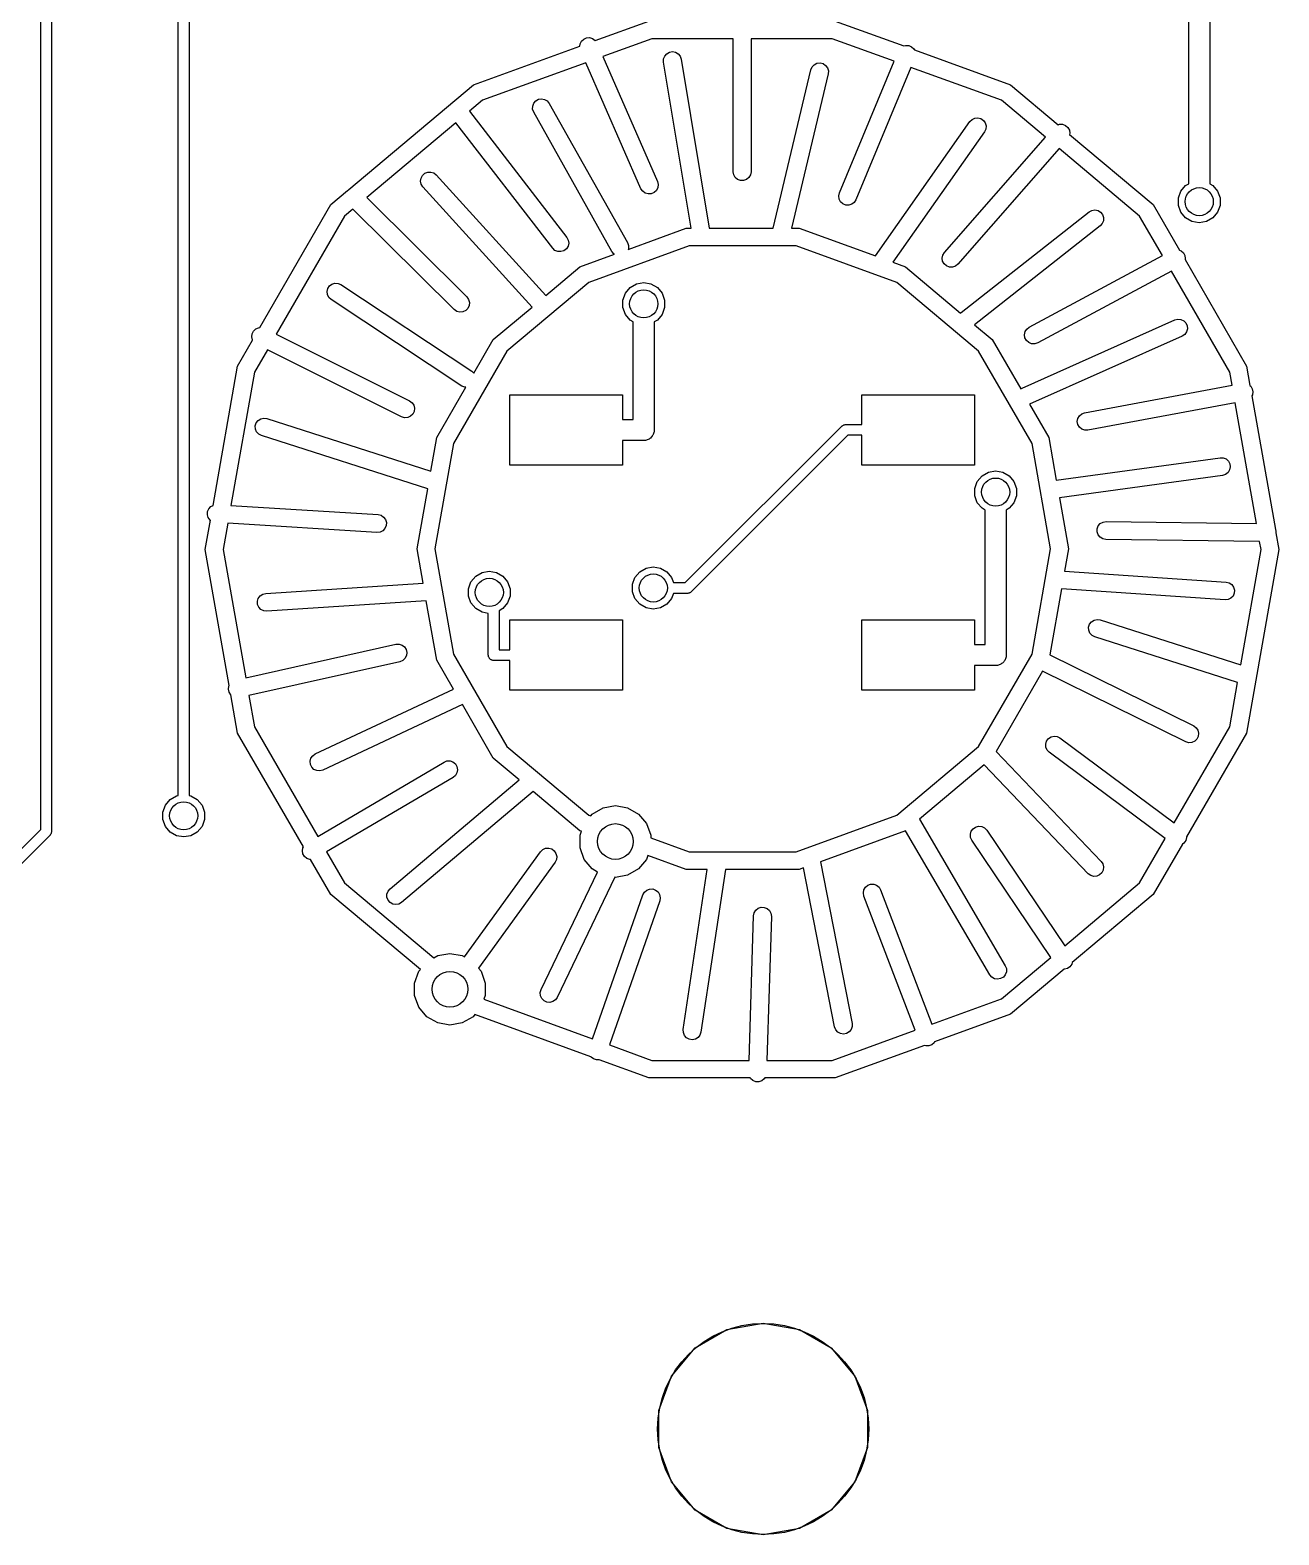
# Model space of a CAD drawing. Extents: x 0 to 100, y -163 to 0.
# Drawn here: x 77.08 to 94.83, y -76.51 to -55.12 of the extents above; entities that cross this region are included whole.
import ezdxf

# ---------------------------------------------------------------- set-up
doc = ezdxf.new("R2010")
doc.units = 0
doc.header["$MEASUREMENT"] = 0
doc.layers.add('BLACK', color=7, linetype='CONTINUOUS')

msp = doc.modelspace()

# ---------------------------------------------------------------- linework, layer by layer
at = {"layer": 'Black'}
for p, q in [((77.2351, -66.4777), (77.2351, -36.9825)), ((77.3875, -37.0141), (77.3875, -66.5093)), ((93.5454, -57.2995), (93.5454, -51.6534)), ((93.8454, -51.7155), (93.8454, -57.2995)), ((79.1905, -65.9966), (79.1905, -51.7648)), ((79.3429, -51.7964), (79.3429, -65.9966)), ((85.1143, -55.2659), (85.8756, -54.9889)), ((88.5244, -54.9889), (89.4963, -55.3426)), ((83.3865, -55.8948), (84.8946, -55.3459)), ((84.8946, -55.3459), (84.8982, -55.3141)), ((84.8982, -55.3141), (84.9178, -55.2746)), ((84.9178, -55.2746), (84.9497, -55.2442)), ((84.9497, -55.2442), (84.9902, -55.2266)), ((84.9902, -55.2266), (85.0342, -55.2238)), ((85.0342, -55.2238), (85.0765, -55.2363)), ((85.0765, -55.2363), (85.112, -55.2624)), ((85.112, -55.2624), (85.1143, -55.2659)), ((85.9197, -55.239), (85.2211, -55.4933)), ((87.073, -55.239), (85.9197, -55.239)), ((87.073, -57.13), (87.073, -55.239)), ((88.4803, -55.239), (87.327, -55.239)), ((87.327, -55.239), (87.327, -57.13)), ((89.361, -55.5596), (88.4803, -55.239)), ((89.4963, -55.3426), (89.5236, -55.3341)), ((89.5236, -55.3341), (89.5677, -55.336)), ((89.5677, -55.336), (89.6084, -55.353)), ((89.6084, -55.353), (89.6409, -55.3828)), ((89.6409, -55.3828), (89.6488, -55.3981)), ((84.982, -55.5803), (83.5135, -56.1148)), ((85.7636, -57.3708), (84.982, -55.5803)), ((85.2211, -55.4933), (85.9964, -57.2692)), ((86.0847, -55.5708), (86.0852, -55.5267)), ((86.4769, -57.9333), (86.0847, -55.5708)), ((86.0852, -55.5267), (86.1007, -55.4854)), ((86.1007, -55.4854), (86.1293, -55.4519)), ((86.1293, -55.4519), (86.1678, -55.4302)), ((86.1678, -55.4302), (86.2113, -55.423)), ((86.2113, -55.423), (86.2546, -55.4311)), ((86.2546, -55.4311), (86.2926, -55.4535)), ((86.2926, -55.4535), (86.3206, -55.4876)), ((86.3206, -55.4876), (86.3353, -55.5292)), ((86.3353, -55.5292), (86.7343, -57.9333)), ((88.1939, -55.6402), (88.2241, -55.6081)), ((88.2241, -55.6081), (88.2636, -55.5883)), ((88.2636, -55.5883), (88.3074, -55.5832)), ((88.3074, -55.5832), (88.3503, -55.5934)), ((88.3503, -55.5934), (88.3871, -55.6176)), ((88.5827, -57.4312), (89.361, -55.5596)), ((89.6488, -55.3981), (91.0135, -55.8948)), ((87.6429, -57.9333), (88.1764, -55.6807)), ((88.4236, -55.7393), (87.9039, -57.9333)), ((88.1764, -55.6807), (88.1939, -55.6402)), ((88.3871, -55.6176), (88.4135, -55.653)), ((88.4135, -55.653), (88.4261, -55.6952)), ((88.4261, -55.6952), (88.4236, -55.7393)), ((89.6, -55.6465), (88.8173, -57.5288)), ((90.8865, -56.1148), (89.6, -55.6465)), ((81.6121, -57.3837), (83.3865, -55.8948)), ((91.0135, -55.8948), (91.6892, -56.4618)), ((83.5135, -56.1148), (83.3283, -56.2702)), ((84.2247, -56.2405), (84.2252, -56.1964)), ((84.2392, -56.2821), (84.2247, -56.2405)), ((84.2252, -56.1964), (84.2408, -56.1551)), ((84.2408, -56.1551), (84.2696, -56.1217)), ((84.2696, -56.1217), (84.3081, -56.1001)), ((84.3081, -56.1001), (84.3516, -56.093)), ((84.3516, -56.093), (84.3949, -56.1012)), ((84.3949, -56.1012), (84.4329, -56.1238)), ((84.4329, -56.1238), (84.4608, -56.1579)), ((84.4608, -56.1579), (85.5708, -58.1379)), ((91.5102, -56.6381), (90.8865, -56.1148)), ((83.1335, -56.4336), (81.8668, -57.4965)), ((84.5094, -58.2176), (83.1335, -56.4336)), ((83.3283, -56.2702), (84.7106, -58.0624)), ((85.3492, -58.2621), (84.2392, -56.2821)), ((89.096, -58.3271), (90.436, -56.4171)), ((90.436, -56.4171), (90.4673, -56.3859)), ((90.4673, -56.3859), (90.5072, -56.3673)), ((90.5072, -56.3673), (90.5512, -56.3635)), ((90.5512, -56.3635), (90.5938, -56.3749)), ((90.5938, -56.3749), (90.6299, -56.4003)), ((90.6299, -56.4003), (90.6551, -56.4364)), ((90.6551, -56.4364), (90.6665, -56.479)), ((91.6892, -56.4618), (91.7106, -56.4545)), ((91.7106, -56.4545), (91.7547, -56.4554)), ((91.7547, -56.4554), (91.7958, -56.4714)), ((90.644, -56.5629), (89.3431, -58.4172)), ((90.0745, -58.2763), (91.5102, -56.6381)), ((90.6626, -56.523), (90.644, -56.5629)), ((90.6665, -56.479), (90.6626, -56.523)), ((91.7958, -56.4714), (91.829, -56.5005)), ((91.829, -56.5005), (91.8502, -56.5391)), ((91.8502, -56.5391), (91.857, -56.5827)), ((91.857, -56.5827), (91.8536, -56.5997)), ((91.8536, -56.5997), (93.0426, -57.5975)), ((91.7048, -56.8014), (90.2655, -58.4437)), ((92.848, -57.7607), (91.7048, -56.8014)), ((82.6331, -57.2649), (82.6391, -57.2212)), ((82.6424, -57.308), (82.6331, -57.2649)), ((82.6391, -57.2212), (82.6596, -57.1822)), ((82.6659, -57.3453), (82.6424, -57.308)), ((82.6596, -57.1822), (82.6923, -57.1525)), ((82.6923, -57.1525), (82.7331, -57.1359)), ((82.7331, -57.1359), (82.7772, -57.1342)), ((82.7772, -57.1342), (82.8192, -57.1476)), ((82.8192, -57.1476), (82.8541, -57.1747)), ((82.8541, -57.1747), (84.4105, -58.8907)), ((85.9964, -57.2692), (86.0068, -57.3121)), ((86.0068, -57.3121), (86.0018, -57.3559)), ((87.0807, -57.1734), (87.073, -57.13)), ((87.1027, -57.2116), (87.0807, -57.1734)), ((87.1365, -57.24), (87.1027, -57.2116)), ((87.1779, -57.2551), (87.1365, -57.24)), ((87.2221, -57.2551), (87.1779, -57.2551)), ((87.2635, -57.24), (87.2221, -57.2551)), ((87.2973, -57.2116), (87.2635, -57.24)), ((87.3193, -57.1734), (87.2973, -57.2116)), ((87.327, -57.13), (87.3193, -57.1734)), ((93.5018, -57.3246), (93.5454, -57.2995)), ((93.8454, -57.2995), (93.889, -57.3246)), ((81.3574, -57.5975), (81.5952, -57.3979)), ((81.5952, -57.3979), (81.6068, -57.3862)), ((81.6068, -57.3862), (81.6121, -57.3837)), ((81.8668, -57.4965), (83.2895, -58.9099)), ((84.2158, -59.0541), (82.6659, -57.3453)), ((85.788, -57.4076), (85.7636, -57.3708)), ((85.8235, -57.4337), (85.788, -57.4076)), ((85.8658, -57.4462), (85.8235, -57.4337)), ((85.9098, -57.4434), (85.8658, -57.4462)), ((85.9502, -57.4258), (85.9098, -57.4434)), ((85.9822, -57.3954), (85.9502, -57.4258)), ((86.0018, -57.3559), (85.9822, -57.3954)), ((88.5731, -57.4743), (88.5827, -57.4312)), ((88.5788, -57.518), (88.5731, -57.4743)), ((88.5991, -57.5572), (88.5788, -57.518)), ((88.8173, -57.5288), (88.7935, -57.5659)), ((93.3988, -57.503), (93.4346, -57.4047)), ((93.3988, -57.6076), (93.3988, -57.503)), ((93.4346, -57.4047), (93.5018, -57.3246)), ((93.889, -57.3246), (93.9562, -57.4047)), ((93.9562, -57.4047), (93.992, -57.503)), ((93.992, -57.503), (93.992, -57.6076)), ((80.3482, -59.3454), (81.3574, -57.5975)), ((81.6714, -57.6605), (81.552, -57.7607)), ((83.1105, -59.0901), (81.6714, -57.6605)), ((88.6316, -57.587), (88.5991, -57.5572)), ((88.6723, -57.604), (88.6316, -57.587)), ((88.7164, -57.6059), (88.6723, -57.604)), ((88.7585, -57.5927), (88.7164, -57.6059)), ((88.7935, -57.5659), (88.7585, -57.5927)), ((90.3115, -59.1301), (92.1315, -57.7001)), ((92.1315, -57.7001), (92.1704, -57.6793)), ((92.1704, -57.6793), (92.2141, -57.6731)), ((92.2141, -57.6731), (92.2573, -57.6821)), ((92.2573, -57.6821), (92.2947, -57.7054)), ((92.2947, -57.7054), (92.322, -57.7401)), ((92.322, -57.7401), (92.3357, -57.782)), ((93.0426, -57.5975), (93.4156, -58.2436)), ((93.4346, -57.7059), (93.3988, -57.6076)), ((93.5018, -57.786), (93.4346, -57.7059)), ((93.9562, -57.7059), (93.889, -57.786)), ((93.992, -57.6076), (93.9562, -57.7059)), ((81.552, -57.7607), (80.5828, -59.4394)), ((85.5809, -58.2338), (86.4065, -57.9333)), ((86.4065, -57.9333), (86.4769, -57.9333)), ((86.7343, -57.9333), (87.6429, -57.9333)), ((87.9039, -57.9333), (88.0135, -57.9333)), ((88.0135, -57.9333), (89.0959, -58.3273)), ((92.2885, -57.8999), (90.5017, -59.3037)), ((92.3179, -57.867), (92.2885, -57.8999)), ((92.3343, -57.8261), (92.3179, -57.867)), ((92.3357, -57.782), (92.3343, -57.8261)), ((93.1721, -58.3221), (92.848, -57.7607)), ((93.5924, -57.8383), (93.5018, -57.786)), ((93.6954, -57.8564), (93.5924, -57.8383)), ((93.7984, -57.8383), (93.6954, -57.8564)), ((93.889, -57.786), (93.7984, -57.8383)), ((84.7106, -58.0624), (84.731, -58.1015)), ((84.7369, -58.1452), (84.7275, -58.1883)), ((84.731, -58.1015), (84.7369, -58.1452)), ((85.5708, -58.1379), (85.5853, -58.1795)), ((84.542, -58.2473), (84.5094, -58.2176)), ((84.5828, -58.2641), (84.542, -58.2473)), ((84.6269, -58.2659), (84.5828, -58.2641)), ((84.6689, -58.2525), (84.6269, -58.2659)), ((84.7038, -58.2256), (84.6689, -58.2525)), ((84.7275, -58.1883), (84.7038, -58.2256)), ((84.8965, -58.4829), (85.3894, -58.3035)), ((86.4506, -58.1834), (85.0235, -58.7029)), ((85.3771, -58.2962), (85.3492, -58.2621)), ((85.3894, -58.3035), (85.3771, -58.2962)), ((85.5848, -58.2236), (85.5809, -58.2338)), ((85.5853, -58.1795), (85.5848, -58.2236)), ((87.9694, -58.1834), (86.4506, -58.1834)), ((89.3965, -58.7029), (87.9694, -58.1834)), ((89.0959, -58.3273), (89.096, -58.3271)), ((90.043, -58.3573), (90.0516, -58.314)), ((90.0498, -58.4009), (90.043, -58.3573)), ((90.0516, -58.314), (90.0745, -58.2763)), ((91.2799, -59.3381), (93.1721, -58.3221)), ((93.4156, -58.2436), (93.4369, -58.252)), ((93.4369, -58.252), (93.4698, -58.2814)), ((93.4698, -58.2814), (93.4906, -58.3203)), ((93.4906, -58.3203), (93.4969, -58.3639)), ((93.4969, -58.3639), (93.4938, -58.3789)), ((93.4938, -58.3789), (94.367, -59.8914)), ((84.4105, -58.8907), (84.8965, -58.4829)), ((89.3431, -58.4172), (89.5235, -58.4829)), ((89.5235, -58.4829), (90.3044, -59.1381)), ((90.071, -58.4395), (90.0498, -58.4009)), ((90.1041, -58.4686), (90.071, -58.4395)), ((90.1453, -58.4846), (90.1041, -58.4686)), ((90.1894, -58.4855), (90.1453, -58.4846)), ((90.2311, -58.4713), (90.1894, -58.4855)), ((90.2655, -58.4437), (90.2311, -58.4713)), ((93.2992, -58.5422), (91.4001, -59.5619)), ((94.1284, -59.9783), (93.2992, -58.5422)), ((81.3032, -58.8323), (81.3135, -58.7894)), ((81.3135, -58.7894), (81.3378, -58.7526)), ((81.3378, -58.7526), (81.3733, -58.7264)), ((81.3733, -58.7264), (81.4156, -58.7138)), ((81.4156, -58.7138), (81.4596, -58.7165)), ((81.4596, -58.7165), (81.5001, -58.7341)), ((81.5001, -58.7341), (83.3601, -59.9641)), ((85.0235, -58.7029), (83.8601, -59.6791)), ((85.5419, -58.857), (85.6091, -58.7769)), ((85.6091, -58.7769), (85.6997, -58.7246)), ((85.6997, -58.7246), (85.8027, -58.7065)), ((85.8027, -58.7065), (85.9057, -58.7246)), ((85.9057, -58.7246), (85.9963, -58.7769)), ((85.9963, -58.7769), (86.0635, -58.857)), ((90.5599, -59.6791), (89.3965, -58.7029)), ((81.3082, -58.8761), (81.3032, -58.8323)), ((81.3279, -58.9156), (81.3082, -58.8761)), ((81.3599, -58.9459), (81.3279, -58.9156)), ((83.2199, -60.1759), (81.3599, -58.9459)), ((83.2895, -58.9099), (83.3149, -58.9459)), ((83.3228, -59.0325), (83.3043, -59.0725)), ((83.3149, -58.9459), (83.3265, -58.9885)), ((83.3265, -58.9885), (83.3228, -59.0325)), ((85.5061, -58.9553), (85.5419, -58.857)), ((85.5061, -59.0599), (85.5061, -58.9553)), ((86.0635, -58.857), (86.0993, -58.9553)), ((86.0993, -58.9553), (86.0993, -59.0599)), ((83.1467, -59.1153), (83.1105, -59.0901)), ((83.1893, -59.1266), (83.1467, -59.1153)), ((83.2333, -59.1226), (83.1893, -59.1266)), ((83.2732, -59.1038), (83.2333, -59.1226)), ((83.3043, -59.0725), (83.2732, -59.1038)), ((83.6655, -59.5158), (84.2158, -59.0541)), ((85.5419, -59.1582), (85.5061, -59.0599)), ((85.6091, -59.2383), (85.5419, -59.1582)), ((85.6527, -59.2634), (85.6091, -59.2383)), ((85.9963, -59.2383), (85.9527, -59.2634)), ((86.0635, -59.1582), (85.9963, -59.2383)), ((86.0993, -59.0599), (86.0635, -59.1582)), ((90.3044, -59.1381), (90.3115, -59.1301)), ((91.1782, -60.2041), (93.3482, -59.2341)), ((93.3482, -59.2341), (93.391, -59.2233)), ((93.391, -59.2233), (93.4348, -59.2279)), ((93.4348, -59.2279), (93.4745, -59.2471)), ((93.4745, -59.2471), (93.5052, -59.2788)), ((80.2332, -59.4776), (80.2383, -59.4338)), ((80.2383, -59.4338), (80.258, -59.3943)), ((80.258, -59.3943), (80.29, -59.364)), ((80.29, -59.364), (80.3305, -59.3465)), ((80.3305, -59.3465), (80.3482, -59.3454)), ((80.5828, -59.4394), (82.4768, -60.3864)), ((85.6527, -60.65), (85.6527, -59.2634)), ((85.9527, -59.2634), (85.9527, -60.8)), ((90.5017, -59.3037), (90.7545, -59.5158)), ((91.2131, -59.4461), (91.2221, -59.4029)), ((91.2194, -59.4897), (91.2131, -59.4461)), ((91.2221, -59.4029), (91.2453, -59.3654)), ((91.2453, -59.3654), (91.2799, -59.3381)), ((93.4884, -59.4412), (93.4518, -59.4659)), ((93.5142, -59.4055), (93.4884, -59.4412)), ((93.5052, -59.2788), (93.5232, -59.3191)), ((93.5263, -59.3631), (93.5142, -59.4055)), ((93.5232, -59.3191), (93.5263, -59.3631)), ((80.033, -59.8914), (80.2454, -59.5234)), ((80.2435, -59.5205), (80.2332, -59.4776)), ((80.2454, -59.5234), (80.2435, -59.5205)), ((80.4555, -59.6598), (80.2716, -59.9783)), ((82.3632, -60.6136), (80.4555, -59.6598)), ((83.3902, -59.9927), (83.6655, -59.5158)), ((90.7545, -59.5158), (91.1592, -60.2169)), ((91.2402, -59.5286), (91.2194, -59.4897)), ((91.2731, -59.558), (91.2402, -59.5286)), ((91.3141, -59.5743), (91.2731, -59.558)), ((93.4518, -59.4659), (91.2849, -60.4346)), ((91.3582, -59.5757), (91.3141, -59.5743)), ((91.4001, -59.5619), (91.3582, -59.5757)), ((83.8601, -59.6791), (83.1007, -60.9943)), ((91.3193, -60.9943), (90.5599, -59.6791)), ((79.6835, -61.8734), (80.033, -59.8914)), ((80.2716, -59.9783), (79.9371, -61.8754)), ((83.3601, -59.9641), (83.3902, -59.9927)), ((94.1608, -60.1625), (94.1284, -59.9783)), ((94.367, -59.8914), (94.4159, -60.1687)), ((82.862, -60.9075), (83.2738, -60.1943)), ((83.2604, -60.1935), (83.2199, -60.1759)), ((83.2738, -60.1943), (83.2604, -60.1935)), ((83.9, -61.3), (83.9, -60.3)), ((83.9, -60.3), (85.5, -60.3)), ((85.5, -60.3), (85.5, -60.65)), ((88.9, -60.7238), (88.9, -60.3)), ((88.9, -60.3), (90.5, -60.3)), ((90.5, -60.3), (90.5, -61.3)), ((91.1592, -60.2169), (91.1782, -60.2041)), ((92.0666, -60.5552), (94.1608, -60.1625)), ((94.4159, -60.1687), (94.4264, -60.1773)), ((94.4264, -60.1773), (94.4489, -60.2153)), ((94.4498, -60.3021), (94.4419, -60.3161)), ((94.4419, -60.3161), (94.7767, -62.2149)), ((94.4489, -60.2153), (94.457, -60.2586)), ((94.457, -60.2586), (94.4498, -60.3021)), ((82.4768, -60.3864), (82.5122, -60.4127)), ((82.5122, -60.4127), (82.5365, -60.4495)), ((82.5365, -60.4495), (82.5468, -60.4924)), ((82.5468, -60.4924), (82.5417, -60.5362)), ((91.2849, -60.4346), (91.558, -60.9075)), ((94.2049, -60.4127), (92.1134, -60.8048)), ((94.5079, -62.131), (94.2049, -60.4127)), ((80.2842, -60.7428), (80.2976, -60.7008)), ((80.2859, -60.7869), (80.2842, -60.7428)), ((80.2976, -60.7008), (80.3247, -60.6659)), ((80.3247, -60.6659), (80.362, -60.6424)), ((80.362, -60.6424), (80.4051, -60.6331)), ((80.4051, -60.6331), (80.4488, -60.6391)), ((80.4488, -60.6391), (82.7777, -61.3859)), ((82.4055, -60.6262), (82.3632, -60.6136)), ((82.4495, -60.6235), (82.4055, -60.6262)), ((82.49, -60.606), (82.4495, -60.6235)), ((82.522, -60.5757), (82.49, -60.606)), ((82.5417, -60.5362), (82.522, -60.5757)), ((85.5, -60.65), (85.6527, -60.65)), ((88.6172, -60.7461), (88.62, -60.7442)), ((88.62, -60.7442), (88.6221, -60.7416)), ((88.6221, -60.7416), (88.6307, -60.7366)), ((88.6307, -60.7366), (88.6389, -60.7309)), ((88.6389, -60.7309), (88.6421, -60.7301)), ((88.6421, -60.7301), (88.645, -60.7284)), ((88.645, -60.7284), (88.6548, -60.7267)), ((88.6548, -60.7267), (88.6645, -60.7241)), ((88.6645, -60.7241), (88.6678, -60.7244)), ((88.6678, -60.7244), (88.6711, -60.7238)), ((88.6711, -60.7238), (88.9, -60.7238)), ((91.963, -60.6814), (91.9702, -60.6379)), ((91.9711, -60.7247), (91.963, -60.6814)), ((91.9702, -60.6379), (91.9918, -60.5994)), ((91.9936, -60.7627), (91.9711, -60.7247)), ((91.9918, -60.5994), (92.0253, -60.5707)), ((92.0253, -60.5707), (92.0666, -60.5552)), ((80.3026, -60.8277), (80.2859, -60.7869)), ((80.3322, -60.8604), (80.3026, -60.8277)), ((80.3712, -60.8809), (80.3322, -60.8604)), ((82.7332, -61.6384), (80.3712, -60.8809)), ((82.7777, -61.3859), (82.862, -60.9075)), ((85.8027, -60.95), (85.5, -60.95)), ((85.5, -60.95), (85.5, -61.3)), ((85.8156, -60.9477), (85.8027, -60.95)), ((85.8287, -60.9477), (85.8156, -60.9477)), ((85.8411, -60.9432), (85.8287, -60.9477)), ((85.854, -60.941), (85.8411, -60.9432)), ((85.8654, -60.9344), (85.854, -60.941)), ((85.8777, -60.9299), (85.8654, -60.9344)), ((85.8878, -60.9215), (85.8777, -60.9299)), ((85.8991, -60.9149), (85.8878, -60.9215)), ((85.9076, -60.9049), (85.8991, -60.9149)), ((85.9176, -60.8964), (85.9076, -60.9049)), ((85.9242, -60.8851), (85.9176, -60.8964)), ((85.9326, -60.875), (85.9242, -60.8851)), ((85.9371, -60.8627), (85.9326, -60.875)), ((85.9437, -60.8513), (85.9371, -60.8627)), ((85.9459, -60.8384), (85.9437, -60.8513)), ((85.9504, -60.826), (85.9459, -60.8384)), ((85.9527, -60.8), (85.9504, -60.8129)), ((85.9504, -60.8129), (85.9504, -60.826)), ((86.393, -62.9703), (88.6172, -60.7461)), ((88.7027, -60.8762), (86.4785, -63.1004)), ((88.9, -60.8762), (88.7027, -60.8762)), ((88.9, -61.3), (88.9, -60.8762)), ((91.558, -60.9075), (91.6646, -61.5125)), ((92.0277, -60.7907), (91.9936, -60.7627)), ((92.0693, -60.8053), (92.0277, -60.7907)), ((92.1134, -60.8048), (92.0693, -60.8053)), ((83.1007, -60.9943), (82.837, -62.49)), ((91.583, -62.49), (91.3193, -60.9943)), ((85.5, -61.3), (83.9, -61.3)), ((90.5, -61.3), (88.9, -61.3)), ((90.6997, -61.4005), (90.8027, -61.3824)), ((90.8027, -61.3824), (90.9057, -61.4005)), ((91.6646, -61.5125), (93.9928, -61.1942)), ((93.9928, -61.1942), (94.0369, -61.1959)), ((94.0369, -61.1959), (94.0777, -61.2125)), ((94.0777, -61.2125), (94.1104, -61.2422)), ((94.1276, -61.368), (94.1041, -61.4053)), ((94.1104, -61.2422), (94.1309, -61.2812)), ((94.1369, -61.3249), (94.1276, -61.368)), ((94.1309, -61.2812), (94.1369, -61.3249)), ((90.5061, -61.6312), (90.5419, -61.5329)), ((90.5419, -61.5329), (90.6091, -61.4528)), ((90.6091, -61.4528), (90.6997, -61.4005)), ((90.9057, -61.4005), (90.9963, -61.4528)), ((90.9963, -61.4528), (91.0635, -61.5329)), ((91.0635, -61.5329), (91.0993, -61.6312)), ((94.0272, -61.4458), (91.7088, -61.7629)), ((94.0692, -61.4324), (94.0272, -61.4458)), ((94.1041, -61.4053), (94.0692, -61.4324)), ((82.583, -62.49), (82.7332, -61.6384)), ((90.5061, -61.7358), (90.5061, -61.6312)), ((90.5419, -61.8341), (90.5061, -61.7358)), ((91.0993, -61.7358), (91.0635, -61.8341)), ((91.0993, -61.6312), (91.0993, -61.7358)), ((91.7088, -61.7629), (91.837, -62.49)), ((79.6038, -62.0044), (79.6065, -61.9604)), ((79.6163, -62.0467), (79.6038, -62.0044)), ((79.6065, -61.9604), (79.6241, -61.9199)), ((79.6241, -61.9199), (79.6545, -61.8879)), ((79.6545, -61.8879), (79.6835, -61.8734)), ((79.9371, -61.8754), (82.0277, -62.0032)), ((82.0277, -62.0032), (82.0706, -62.0135)), ((82.0706, -62.0135), (82.1074, -62.0379)), ((90.6091, -61.9142), (90.5419, -61.8341)), ((90.6527, -61.9393), (90.6091, -61.9142)), ((90.6527, -63.85), (90.6527, -61.9393)), ((90.9963, -61.9142), (90.9527, -61.9393)), ((90.9527, -61.9393), (90.9527, -64)), ((91.0635, -61.8341), (90.9963, -61.9142)), ((79.573, -62.5), (79.6463, -62.0846)), ((79.6426, -62.0821), (79.6163, -62.0467)), ((79.6463, -62.0846), (79.6426, -62.0821)), ((79.8927, -62.1272), (79.827, -62.5)), ((82.0122, -62.2568), (79.8927, -62.1272)), ((82.0955, -62.2321), (82.0561, -62.2518)), ((82.1259, -62.2001), (82.0955, -62.2321)), ((82.1074, -62.0379), (82.1337, -62.0733)), ((82.1435, -62.1596), (82.1259, -62.2001)), ((82.1337, -62.0733), (82.1462, -62.1156)), ((82.1462, -62.1156), (82.1435, -62.1596)), ((92.2447, -62.2504), (92.2452, -62.2063)), ((92.2452, -62.2063), (92.2609, -62.1651)), ((92.2609, -62.1651), (92.2896, -62.1317)), ((92.2896, -62.1317), (92.3281, -62.1101)), ((92.3281, -62.1101), (92.3717, -62.103)), ((92.3717, -62.103), (94.5079, -62.131)), ((94.7767, -62.2149), (94.7853, -62.2396)), ((94.7853, -62.2396), (94.7851, -62.2621)), ((82.0561, -62.2518), (82.0122, -62.2568)), ((92.2592, -62.2921), (92.2447, -62.2504)), ((92.2871, -62.3262), (92.2592, -62.2921)), ((92.325, -62.3488), (92.2871, -62.3262)), ((92.3683, -62.357), (92.325, -62.3488)), ((94.5528, -62.3856), (92.3683, -62.357)), ((94.573, -62.5), (94.5528, -62.3856)), ((94.7851, -62.2621), (94.827, -62.5)), ((79.9138, -64.4325), (79.573, -62.5)), ((79.827, -62.5), (80.1485, -64.3234)), ((82.6689, -62.9774), (82.583, -62.49)), ((82.837, -62.49), (83.1007, -63.9857)), ((91.3193, -63.9857), (91.583, -62.49)), ((91.837, -62.49), (91.781, -62.8075)), ((94.284, -64.139), (94.573, -62.5)), ((94.827, -62.5), (94.367, -65.1086)), ((83.348, -62.9582), (83.4152, -62.8781)), ((83.4152, -62.8781), (83.5058, -62.8258)), ((83.5058, -62.8258), (83.6088, -62.8077)), ((83.6088, -62.8077), (83.7118, -62.8258)), ((83.7118, -62.8258), (83.8024, -62.8781)), ((83.8024, -62.8781), (83.8696, -62.9582)), ((85.6781, -62.8959), (85.7453, -62.8158)), ((85.7453, -62.8158), (85.8359, -62.7635)), ((85.8359, -62.7635), (85.9389, -62.7454)), ((85.9389, -62.7454), (86.0419, -62.7635)), ((86.0419, -62.7635), (86.1325, -62.8158)), ((86.1325, -62.8158), (86.1997, -62.8959)), ((91.781, -62.8075), (94.0786, -62.9633)), ((80.4317, -63.1233), (82.6689, -62.9774)), ((83.3122, -63.0565), (83.348, -62.9582)), ((83.3122, -63.1611), (83.3122, -63.0565)), ((83.8696, -62.9582), (83.9054, -63.0565)), ((83.9054, -63.0565), (83.9054, -63.1611)), ((85.6423, -62.9942), (85.6781, -62.8959)), ((85.6423, -63.0988), (85.6423, -62.9942)), ((86.1997, -62.8959), (86.2268, -62.9703)), ((86.2268, -62.9703), (86.393, -62.9703)), ((91.7367, -63.0591), (91.5711, -63.998)), ((94.0614, -63.2167), (91.7367, -63.0591)), ((94.0786, -62.9633), (94.1214, -62.9739)), ((94.1214, -62.9739), (94.158, -62.9985)), ((94.158, -62.9985), (94.184, -63.0341)), ((94.184, -63.0341), (94.1963, -63.0765)), ((94.1963, -63.0765), (94.1933, -63.1205)), ((80.3138, -63.2361), (80.3261, -63.1938)), ((80.3166, -63.2801), (80.3138, -63.2361)), ((80.3344, -63.3205), (80.3166, -63.2801)), ((80.3261, -63.1938), (80.3522, -63.1582)), ((80.3522, -63.1582), (80.3889, -63.1337)), ((80.3889, -63.1337), (80.4317, -63.1233)), ((82.7133, -63.229), (80.4483, -63.3767)), ((82.862, -64.0725), (82.7133, -63.229)), ((83.348, -63.2594), (83.3122, -63.1611)), ((83.4152, -63.3395), (83.348, -63.2594)), ((83.8696, -63.2594), (83.8024, -63.3395)), ((83.9054, -63.1611), (83.8696, -63.2594)), ((85.6781, -63.1971), (85.6423, -63.0988)), ((85.7453, -63.2772), (85.6781, -63.1971)), ((85.8359, -63.3295), (85.7453, -63.2772)), ((86.1325, -63.2772), (86.0419, -63.3295)), ((86.1997, -63.1971), (86.1325, -63.2772)), ((86.2268, -63.1227), (86.1997, -63.1971)), ((86.4246, -63.1227), (86.2268, -63.1227)), ((86.4279, -63.1221), (86.4246, -63.1227)), ((86.4312, -63.1224), (86.4279, -63.1221)), ((86.4409, -63.1198), (86.4312, -63.1224)), ((86.4507, -63.1181), (86.4409, -63.1198)), ((86.4536, -63.1164), (86.4507, -63.1181)), ((86.4568, -63.1156), (86.4536, -63.1164)), ((86.465, -63.1098), (86.4568, -63.1156)), ((86.4736, -63.1049), (86.465, -63.1098)), ((86.4757, -63.1023), (86.4736, -63.1049)), ((86.4785, -63.1004), (86.4757, -63.1023)), ((94.1053, -63.212), (94.0614, -63.2167)), ((94.1449, -63.1926), (94.1053, -63.212)), ((94.1754, -63.1608), (94.1449, -63.1926)), ((94.1933, -63.1205), (94.1754, -63.1608)), ((80.3649, -63.3524), (80.3344, -63.3205)), ((80.4044, -63.3719), (80.3649, -63.3524)), ((80.4483, -63.3767), (80.4044, -63.3719)), ((83.5058, -63.3918), (83.4152, -63.3395)), ((83.5949, -63.4075), (83.5058, -63.3918)), ((83.5949, -64), (83.5949, -63.4075)), ((83.8024, -63.3395), (83.7473, -63.3713)), ((83.7473, -63.3713), (83.7473, -63.9238)), ((83.9, -63.9238), (83.9, -63.5)), ((83.9, -63.5), (85.5, -63.5)), ((85.5, -63.5), (85.5, -64.5)), ((85.9389, -63.3476), (85.8359, -63.3295)), ((86.0419, -63.3295), (85.9389, -63.3476)), ((88.9, -64.5), (88.9, -63.5)), ((88.9, -63.5), (90.5, -63.5)), ((90.5, -63.5), (90.5, -63.85)), ((92.1647, -63.5259), (92.202, -63.5024)), ((92.202, -63.5024), (92.2451, -63.4931)), ((92.2451, -63.4931), (92.2888, -63.4991)), ((92.2888, -63.4991), (94.284, -64.139)), ((92.1242, -63.6028), (92.1376, -63.5608)), ((92.1259, -63.6469), (92.1242, -63.6028)), ((92.1426, -63.6877), (92.1259, -63.6469)), ((92.1376, -63.5608), (92.1647, -63.5259)), ((92.1722, -63.7204), (92.1426, -63.6877)), ((92.2112, -63.7409), (92.1722, -63.7204)), ((80.1485, -64.3234), (82.2823, -63.8461)), ((82.2823, -63.8461), (82.3263, -63.8441)), ((82.3263, -63.8441), (82.3684, -63.8572)), ((82.3684, -63.8572), (82.4035, -63.884)), ((82.4035, -63.884), (82.4272, -63.9212)), ((82.4272, -63.9212), (82.4369, -63.9642)), ((83.7473, -63.9238), (83.9, -63.9238)), ((90.5, -63.85), (90.6527, -63.85)), ((94.2395, -64.3915), (92.2112, -63.7409)), ((82.3377, -64.0939), (80.1927, -64.5738)), ((82.3784, -64.077), (82.3377, -64.0939)), ((82.4109, -64.0471), (82.3784, -64.077)), ((82.4312, -64.008), (82.4109, -64.0471)), ((82.4369, -63.9642), (82.4312, -64.008)), ((83.0988, -64.4826), (82.862, -64.0725)), ((83.1007, -63.9857), (83.8601, -65.3009)), ((83.5961, -64.0066), (83.5949, -64)), ((83.5961, -64.0132), (83.5961, -64.0066)), ((83.5983, -64.0195), (83.5961, -64.0132)), ((83.5995, -64.0261), (83.5983, -64.0195)), ((83.6028, -64.0318), (83.5995, -64.0261)), ((83.6051, -64.0381), (83.6028, -64.0318)), ((83.6094, -64.0432), (83.6051, -64.0381)), ((83.6127, -64.049), (83.6094, -64.0432)), ((83.6178, -64.0533), (83.6127, -64.049)), ((83.6221, -64.0584), (83.6178, -64.0533)), ((83.6279, -64.0617), (83.6221, -64.0584)), ((83.633, -64.066), (83.6279, -64.0617)), ((83.6393, -64.0683), (83.633, -64.066)), ((83.645, -64.0716), (83.6393, -64.0683)), ((83.6516, -64.0728), (83.645, -64.0716)), ((83.6579, -64.075), (83.6516, -64.0728)), ((83.6645, -64.075), (83.6579, -64.075)), ((83.6711, -64.0762), (83.6645, -64.075)), ((83.9, -64.0762), (83.6711, -64.0762)), ((83.9, -64.5), (83.9, -64.0762)), ((90.8027, -64.15), (90.5, -64.15)), ((90.5, -64.15), (90.5, -64.5)), ((90.5599, -65.3009), (91.3193, -63.9857)), ((90.8156, -64.1477), (90.8027, -64.15)), ((90.8287, -64.1477), (90.8156, -64.1477)), ((90.8411, -64.1432), (90.8287, -64.1477)), ((90.854, -64.141), (90.8411, -64.1432)), ((90.8654, -64.1344), (90.854, -64.141)), ((90.8777, -64.1299), (90.8654, -64.1344)), ((90.8878, -64.1215), (90.8777, -64.1299)), ((90.8991, -64.1149), (90.8878, -64.1215)), ((90.9076, -64.1049), (90.8991, -64.1149)), ((90.9176, -64.0964), (90.9076, -64.1049)), ((90.9242, -64.0851), (90.9176, -64.0964)), ((90.9326, -64.075), (90.9242, -64.0851)), ((90.9371, -64.0627), (90.9326, -64.075)), ((90.9437, -64.0513), (90.9371, -64.0627)), ((90.9459, -64.0384), (90.9437, -64.0513)), ((90.9504, -64.026), (90.9459, -64.0384)), ((90.9527, -64), (90.9504, -64.0129)), ((90.9504, -64.0129), (90.9504, -64.026)), ((91.5711, -63.998), (93.6162, -65.0061)), ((91.4671, -64.2299), (90.8082, -65.3712)), ((93.5038, -65.2339), (91.4671, -64.2299)), ((79.9031, -64.4858), (79.9088, -64.442)), ((79.9128, -64.5288), (79.9031, -64.4858)), ((79.9088, -64.442), (79.9138, -64.4325)), ((79.9365, -64.566), (79.9128, -64.5288)), ((79.9374, -64.5666), (79.9365, -64.566)), ((80.033, -65.1086), (79.9374, -64.5666)), ((80.1927, -64.5738), (80.2716, -65.0217)), ((81.136, -65.4051), (83.0988, -64.4826)), ((85.5, -64.5), (83.9, -64.5)), ((90.5, -64.5), (88.9, -64.5)), ((94.1284, -65.0217), (94.2395, -64.3915)), ((83.2262, -64.7033), (81.244, -65.6349)), ((83.6655, -65.4642), (83.2262, -64.7033)), ((80.2716, -65.0217), (81.1708, -66.579)), ((93.341, -66.3854), (94.1284, -65.0217)), ((93.6162, -65.0061), (93.6517, -65.0322)), ((80.9668, -66.7261), (80.033, -65.1086)), ((91.5138, -65.2654), (91.5264, -65.2231)), ((91.5264, -65.2231), (91.5528, -65.1877)), ((91.5528, -65.1877), (91.5896, -65.1634)), ((91.5896, -65.1634), (91.6325, -65.1532)), ((91.6325, -65.1532), (91.6763, -65.1583)), ((91.6763, -65.1583), (91.7157, -65.1781)), ((91.7157, -65.1781), (93.341, -66.3854)), ((93.5462, -65.2462), (93.5038, -65.2339)), ((94.367, -65.1086), (93.5155, -66.5835)), ((93.6306, -65.2256), (93.5902, -65.2434)), ((93.6624, -65.1951), (93.6306, -65.2256)), ((93.6517, -65.0322), (93.6762, -65.0688)), ((93.6819, -65.1555), (93.6624, -65.1951)), ((93.6762, -65.0688), (93.6867, -65.1117)), ((93.6867, -65.1117), (93.6819, -65.1555)), ((81.0747, -65.4667), (81.0999, -65.4305)), ((81.0999, -65.4305), (81.136, -65.4051)), ((83.8601, -65.3009), (85.0235, -66.2771)), ((89.3965, -66.2771), (90.5599, -65.3009)), ((90.8082, -65.3712), (92.3018, -66.9322)), ((91.5165, -65.3094), (91.5138, -65.2654)), ((91.534, -65.3499), (91.5165, -65.3094)), ((91.5643, -65.3819), (91.534, -65.3499)), ((93.2132, -66.6069), (91.5643, -65.3819)), ((93.5902, -65.2434), (93.5462, -65.2462)), ((81.0635, -65.5093), (81.0747, -65.4667)), ((81.0674, -65.5532), (81.0635, -65.5093)), ((81.0862, -65.5932), (81.0674, -65.5532)), ((81.1175, -65.6243), (81.0862, -65.5932)), ((81.1575, -65.6428), (81.1175, -65.6243)), ((81.2015, -65.6465), (81.1575, -65.6428)), ((81.1708, -66.579), (82.9655, -65.5206)), ((81.244, -65.6349), (81.2015, -65.6465)), ((82.9655, -65.5206), (83.0068, -65.5051)), ((83.0068, -65.5051), (83.0509, -65.5047)), ((83.0509, -65.5047), (83.0925, -65.5194)), ((83.0925, -65.5194), (83.1265, -65.5475)), ((83.1265, -65.5475), (83.1489, -65.5855)), ((83.1489, -65.5855), (83.157, -65.6288)), ((83.157, -65.6288), (83.1497, -65.6723)), ((84.033, -65.7726), (83.6655, -65.4642)), ((90.6386, -65.5614), (89.7217, -66.3308)), ((92.1182, -67.1078), (90.6386, -65.5614)), ((83.0945, -65.7394), (81.2978, -66.799)), ((82.198, -67.323), (84.033, -65.7726)), ((83.128, -65.7107), (83.0945, -65.7394)), ((83.1497, -65.6723), (83.128, -65.7107)), ((79.0059, -66.1337), (79.0731, -66.0536)), ((79.0731, -66.0536), (79.1637, -66.0013)), ((79.1637, -66.0013), (79.1905, -65.9966)), ((79.3429, -65.9966), (79.3697, -66.0013)), ((79.3697, -66.0013), (79.4603, -66.0536)), ((79.4603, -66.0536), (79.5275, -66.1337)), ((84.2305, -65.9383), (82.362, -67.517)), ((84.8965, -66.4971), (84.2305, -65.9383)), ((78.9701, -66.232), (79.0059, -66.1337)), ((78.9701, -66.3366), (78.9701, -66.232)), ((79.5275, -66.1337), (79.5633, -66.232)), ((79.5633, -66.232), (79.5633, -66.3366)), ((85.0235, -66.2771), (85.0494, -66.2866)), ((85.0494, -66.2866), (85.0722, -66.2594)), ((85.0722, -66.2594), (85.2256, -66.1708)), ((85.2256, -66.1708), (85.4, -66.1401)), ((85.4, -66.1401), (85.5744, -66.1708)), ((85.5744, -66.1708), (85.7278, -66.2594)), ((85.7278, -66.2594), (85.8416, -66.395)), ((87.9694, -66.7966), (89.3965, -66.2771)), ((72.7046, -71.0083), (77.2351, -66.4777)), ((77.3872, -66.5159), (77.3846, -66.5256)), ((77.3875, -66.5093), (77.3869, -66.5126)), ((77.3869, -66.5126), (77.3872, -66.5159)), ((79.0059, -66.4349), (78.9701, -66.3366)), ((79.0731, -66.515), (79.0059, -66.4349)), ((79.1637, -66.5673), (79.0731, -66.515)), ((79.4603, -66.515), (79.3697, -66.5673)), ((79.5275, -66.4349), (79.4603, -66.515)), ((79.5633, -66.3366), (79.5275, -66.4349)), ((84.9183, -66.505), (84.8965, -66.4971)), ((84.8978, -66.5614), (84.9183, -66.505)), ((85.8416, -66.395), (85.9022, -66.5614)), ((89.5235, -66.4971), (88.3147, -66.9371)), ((89.5243, -66.4964), (89.5235, -66.4971)), ((90.7203, -68.5441), (89.5243, -66.4964)), ((89.7217, -66.3308), (90.9397, -68.4159)), ((90.4437, -66.5467), (90.4559, -66.5043)), ((90.4559, -66.5043), (90.4818, -66.4686)), ((90.4818, -66.4686), (90.5184, -66.444)), ((90.5184, -66.444), (90.5612, -66.4333)), ((90.5612, -66.4333), (90.605, -66.4379)), ((90.605, -66.4379), (90.6447, -66.4573)), ((90.6447, -66.4573), (90.6753, -66.489)), ((90.6753, -66.489), (91.7834, -68.1326)), ((77.3652, -66.5632), (72.8155, -71.1129)), ((77.3671, -66.5604), (77.3652, -66.5632)), ((77.3697, -66.5583), (77.3671, -66.5604)), ((77.3747, -66.5497), (77.3697, -66.5583)), ((77.3804, -66.5415), (77.3747, -66.5497)), ((77.3812, -66.5383), (77.3804, -66.5415)), ((77.3829, -66.5354), (77.3812, -66.5383)), ((77.3846, -66.5256), (77.3829, -66.5354)), ((79.2667, -66.5854), (79.1637, -66.5673)), ((79.3697, -66.5673), (79.2667, -66.5854)), ((80.9603, -66.7377), (80.9668, -66.7261)), ((84.8978, -66.7386), (84.8978, -66.5614)), ((85.9022, -66.5614), (85.9022, -66.5969)), ((85.9022, -66.5969), (86.4506, -66.7966)), ((90.4468, -66.5907), (90.4437, -66.5467)), ((90.4647, -66.631), (90.4468, -66.5907)), ((91.5877, -68.2968), (90.4647, -66.631)), ((92.848, -67.2393), (93.2132, -66.6069)), ((93.4562, -66.6861), (93.0426, -67.4025)), ((93.4772, -66.6723), (93.4562, -66.6861)), ((93.5036, -66.6369), (93.4772, -66.6723)), ((93.5162, -66.5946), (93.5036, -66.6369)), ((93.5155, -66.5835), (93.5162, -66.5946)), ((80.953, -66.7812), (80.9603, -66.7377)), ((80.9611, -66.8245), (80.953, -66.7812)), ((80.9835, -66.8625), (80.9611, -66.8245)), ((81.0175, -66.8906), (80.9835, -66.8625)), ((81.0591, -66.9053), (81.0175, -66.8906)), ((81.0702, -66.9052), (81.0591, -66.9053)), ((81.3574, -67.4025), (81.0702, -66.9052)), ((81.2978, -66.799), (81.552, -67.2393)), ((83.2555, -68.2888), (84.3371, -66.7955)), ((84.5429, -66.9445), (83.4531, -68.4491)), ((84.3371, -66.7955), (84.3688, -66.7648)), ((84.3688, -66.7648), (84.4091, -66.7468)), ((84.4091, -66.7468), (84.4531, -66.7437)), ((84.4531, -66.7437), (84.4955, -66.7558)), ((84.4955, -66.7558), (84.5312, -66.7816)), ((84.5312, -66.7816), (84.5559, -66.8182)), ((84.5621, -66.9048), (84.5429, -66.9445)), ((84.5559, -66.8182), (84.5667, -66.861)), ((84.5667, -66.861), (84.5621, -66.9048)), ((84.9584, -66.905), (84.8978, -66.7386)), ((85.0722, -67.0406), (84.9584, -66.905)), ((85.8416, -66.905), (85.7278, -67.0406)), ((85.8621, -66.8486), (85.8416, -66.905)), ((86.4065, -67.0467), (85.8621, -66.8486)), ((86.4506, -66.7966), (87.9694, -66.7966)), ((88.3147, -66.9371), (88.7646, -69.2356)), ((92.3018, -66.9322), (92.3263, -66.9689)), ((84.3455, -68.755), (85.1483, -67.0846)), ((85.3944, -67.1589), (84.5745, -68.865)), ((85.1483, -67.0846), (85.0722, -67.0406)), ((85.4, -67.1599), (85.3944, -67.1589)), ((85.5744, -67.1292), (85.4, -67.1599)), ((85.7278, -67.0406), (85.5744, -67.1292)), ((86.3644, -69.3211), (86.7061, -67.0467)), ((86.7061, -67.0467), (86.4065, -67.0467)), ((86.9629, -67.0467), (86.6156, -69.3589)), ((88.0135, -67.0467), (86.9629, -67.0467)), ((88.0731, -67.025), (88.0135, -67.0467)), ((88.5154, -69.2844), (88.0731, -67.025)), ((92.1538, -67.1339), (92.1182, -67.1078)), ((92.1961, -67.1462), (92.1538, -67.1339)), ((92.2402, -67.1434), (92.1961, -67.1462)), ((92.2805, -67.1256), (92.2402, -67.1434)), ((92.3124, -67.0951), (92.2805, -67.1256)), ((92.3319, -67.0556), (92.3124, -67.0951)), ((92.3263, -66.9689), (92.3367, -67.0117)), ((92.3367, -67.0117), (92.3319, -67.0556)), ((81.552, -67.2393), (82.8197, -68.3031)), ((82.1549, -67.3984), (82.1698, -67.3569)), ((82.1698, -67.3569), (82.198, -67.323)), ((85.7901, -67.4082), (85.8116, -67.3697)), ((85.8116, -67.3697), (85.845, -67.3409)), ((85.845, -67.3409), (85.8862, -67.3252)), ((85.8862, -67.3252), (85.9303, -67.3246)), ((85.9303, -67.3246), (85.972, -67.3392)), ((85.972, -67.3392), (86.0062, -67.367)), ((86.0062, -67.367), (86.0287, -67.4049)), ((88.923, -67.3818), (88.93, -67.3383)), ((88.93, -67.3383), (88.9515, -67.2998)), ((88.9515, -67.2998), (88.9849, -67.2709)), ((88.9849, -67.2709), (89.0261, -67.2553)), ((89.0261, -67.2553), (89.0702, -67.2546)), ((89.0702, -67.2546), (89.1119, -67.2691)), ((89.1119, -67.2691), (89.1461, -67.297)), ((89.1461, -67.297), (89.1687, -67.3348)), ((89.1687, -67.3348), (89.8958, -69.2458)), ((91.7834, -68.1326), (92.848, -67.2393)), ((82.6294, -68.4699), (81.3574, -67.4025)), ((82.155, -67.4425), (82.1549, -67.3984)), ((82.1702, -67.4839), (82.155, -67.4425)), ((82.1987, -67.5176), (82.1702, -67.4839)), ((82.237, -67.5395), (82.1987, -67.5176)), ((82.2804, -67.547), (82.237, -67.5395)), ((82.3238, -67.5392), (82.2804, -67.547)), ((82.362, -67.517), (82.3238, -67.5392)), ((85.0768, -69.4542), (85.7901, -67.4082)), ((86.0299, -67.4918), (85.3155, -69.5411)), ((86.0287, -67.4049), (86.037, -67.4483)), ((86.037, -67.4483), (86.0299, -67.4918)), ((87.43, -67.5981), (87.4719, -67.5843)), ((87.4719, -67.5843), (87.516, -67.5857)), ((87.516, -67.5857), (87.5569, -67.6021)), ((88.9313, -67.4252), (88.923, -67.3818)), ((89.6571, -69.3327), (88.9313, -67.4252)), ((93.0426, -67.4025), (91.8921, -68.3679)), ((87.2986, -69.761), (87.3631, -67.706)), ((87.3631, -67.706), (87.3721, -67.6628)), ((87.3721, -67.6628), (87.3953, -67.6254)), ((87.3953, -67.6254), (87.43, -67.5981)), ((87.6169, -67.714), (87.5527, -69.761)), ((87.5569, -67.6021), (87.5898, -67.6315)), ((87.5898, -67.6315), (87.6106, -67.6703)), ((87.6106, -67.6703), (87.6169, -67.714)), ((82.8197, -68.3031), (82.8756, -68.2708)), ((82.8756, -68.2708), (83.05, -68.2401)), ((83.05, -68.2401), (83.2244, -68.2708)), ((83.2244, -68.2708), (83.2555, -68.2888)), ((90.8865, -68.8852), (91.5877, -68.2968)), ((90.9397, -68.4159), (90.955, -68.4573)), ((91.8582, -68.4314), (91.8216, -68.456)), ((91.8841, -68.3957), (91.8582, -68.4314)), ((91.8921, -68.3679), (91.8841, -68.3957)), ((82.5478, -68.6615), (82.6084, -68.495)), ((82.6084, -68.495), (82.6294, -68.4699)), ((83.4531, -68.4491), (83.4916, -68.495)), ((83.4916, -68.495), (83.5522, -68.6615)), ((90.7489, -68.5777), (90.7203, -68.5441)), ((90.7872, -68.5996), (90.7489, -68.5777)), ((90.8306, -68.607), (90.7872, -68.5996)), ((90.874, -68.5991), (90.8306, -68.607)), ((90.9121, -68.5769), (90.874, -68.5991)), ((90.9403, -68.5429), (90.9121, -68.5769)), ((90.9552, -68.5014), (90.9403, -68.5429)), ((90.955, -68.4573), (90.9552, -68.5014)), ((91.7749, -68.4663), (91.0135, -69.1052)), ((91.7788, -68.4667), (91.7749, -68.4663)), ((91.8216, -68.456), (91.7788, -68.4667)), ((82.5478, -68.8385), (82.5478, -68.6615)), ((82.6084, -69.005), (82.5478, -68.8385)), ((83.5522, -68.8385), (83.5327, -68.8922)), ((83.5522, -68.6615), (83.5522, -68.8385)), ((84.3336, -68.7975), (84.3455, -68.755)), ((84.337, -68.8414), (84.3336, -68.7975)), ((84.3551, -68.8816), (84.337, -68.8414)), ((84.5745, -68.865), (84.5487, -68.9008)), ((82.7222, -69.1406), (82.6084, -69.005)), ((83.5327, -68.8922), (85.0768, -69.4542)), ((84.3859, -68.9132), (84.3551, -68.8816)), ((84.4257, -68.9323), (84.3859, -68.9132)), ((84.4696, -68.9366), (84.4257, -68.9323)), ((84.5123, -68.9257), (84.4696, -68.9366)), ((84.5487, -68.9008), (84.5123, -68.9257)), ((89.8958, -69.2458), (90.8865, -68.8852)), ((82.8756, -69.2292), (82.7222, -69.1406)), ((83.05, -69.2599), (82.8756, -69.2292)), ((83.2244, -69.2292), (83.05, -69.2599)), ((83.3778, -69.1406), (83.2244, -69.2292)), ((83.4026, -69.111), (83.3778, -69.1406)), ((85.0531, -69.7118), (83.4026, -69.111)), ((88.5312, -69.3256), (88.5154, -69.2844)), ((88.7655, -69.2797), (88.7512, -69.3214)), ((88.7646, -69.2356), (88.7655, -69.2797)), ((91.0135, -69.1052), (89.9355, -69.4975)), ((86.3655, -69.3652), (86.3644, -69.3211)), ((86.3817, -69.4063), (86.3655, -69.3652)), ((86.4109, -69.4393), (86.3817, -69.4063)), ((86.4496, -69.4604), (86.4109, -69.4393)), ((86.4932, -69.467), (86.4496, -69.4604)), ((86.5365, -69.4582), (86.4932, -69.467)), ((86.5741, -69.4352), (86.5365, -69.4582)), ((86.6016, -69.4007), (86.5741, -69.4352)), ((86.6156, -69.3589), (86.6016, -69.4007)), ((88.4803, -69.761), (89.6571, -69.3327)), ((88.5602, -69.3588), (88.5312, -69.3256)), ((88.5988, -69.3801), (88.5602, -69.3588)), ((88.6424, -69.387), (88.5988, -69.3801)), ((88.6857, -69.3785), (88.6424, -69.387)), ((88.7234, -69.3557), (88.6857, -69.3785)), ((88.7512, -69.3214), (88.7234, -69.3557)), ((89.9285, -69.5102), (89.8951, -69.5391)), ((89.9355, -69.4975), (89.9285, -69.5102)), ((85.0538, -69.713), (85.0531, -69.7118)), ((85.088, -69.7408), (85.0538, -69.713)), ((85.3155, -69.5411), (85.9197, -69.761)), ((89.7928, -69.5495), (88.5244, -70.0111)), ((89.8098, -69.5554), (89.7928, -69.5495)), ((89.8539, -69.5547), (89.8098, -69.5554)), ((89.8951, -69.5391), (89.8539, -69.5547)), ((85.1297, -69.7554), (85.088, -69.7408)), ((85.1713, -69.7548), (85.1297, -69.7554)), ((85.8756, -70.0111), (85.1713, -69.7548)), ((85.9197, -69.761), (87.2986, -69.761)), ((87.5527, -69.761), (88.4803, -69.761)), ((87.3162, -70.0111), (85.8756, -70.0111)), ((87.3202, -70.0185), (87.3162, -70.0111)), ((87.3531, -70.0479), (87.3202, -70.0185)), ((87.394, -70.0643), (87.3531, -70.0479)), ((87.4381, -70.0657), (87.394, -70.0643)), ((87.48, -70.0519), (87.4381, -70.0657)), ((87.5147, -70.0246), (87.48, -70.0519)), ((87.5231, -70.0111), (87.5147, -70.0246)), ((88.5244, -70.0111), (87.5231, -70.0111)), ((86.985, -73.5851), (87.5, -73.4943)), ((87.5, -73.4943), (88.015, -73.5851)), ((86.5321, -73.8465), (86.985, -73.5851)), ((88.015, -73.5851), (88.4679, -73.8465)), ((86.196, -74.2471), (86.5321, -73.8465)), ((88.4679, -73.8465), (88.804, -74.2471)), ((86.0171, -74.7385), (86.196, -74.2471)), ((88.804, -74.2471), (88.9829, -74.7385)), ((86.0171, -75.2615), (86.0171, -74.7385)), ((88.9829, -74.7385), (88.9829, -75.2615)), ((86.196, -75.7529), (86.0171, -75.2615)), ((88.9829, -75.2615), (88.804, -75.7529)), ((86.5321, -76.1535), (86.196, -75.7529)), ((88.804, -75.7529), (88.4679, -76.1535)), ((86.985, -76.4149), (86.5321, -76.1535)), ((88.4679, -76.1535), (88.015, -76.4149)), ((87.5, -76.5057), (86.985, -76.4149)), ((88.015, -76.4149), (87.5, -76.5057))]:
    msp.add_line(p, q, dxfattribs=at)
for centre, radius in [((93.6954, -57.5553), 0.2), ((85.8027, -59.0076), 0.2), ((90.8027, -61.6835), 0.2), ((85.9389, -63.0465), 0.2), ((83.6088, -63.1088), 0.2), ((79.2667, -66.2843), 0.2), ((85.4, -66.65), 0.254), ((83.05, -68.75), 0.254), ((87.5, -75), 1.5)]:
    msp.add_circle(centre, radius, dxfattribs=at)

doc.saveas('drawing.dxf')
